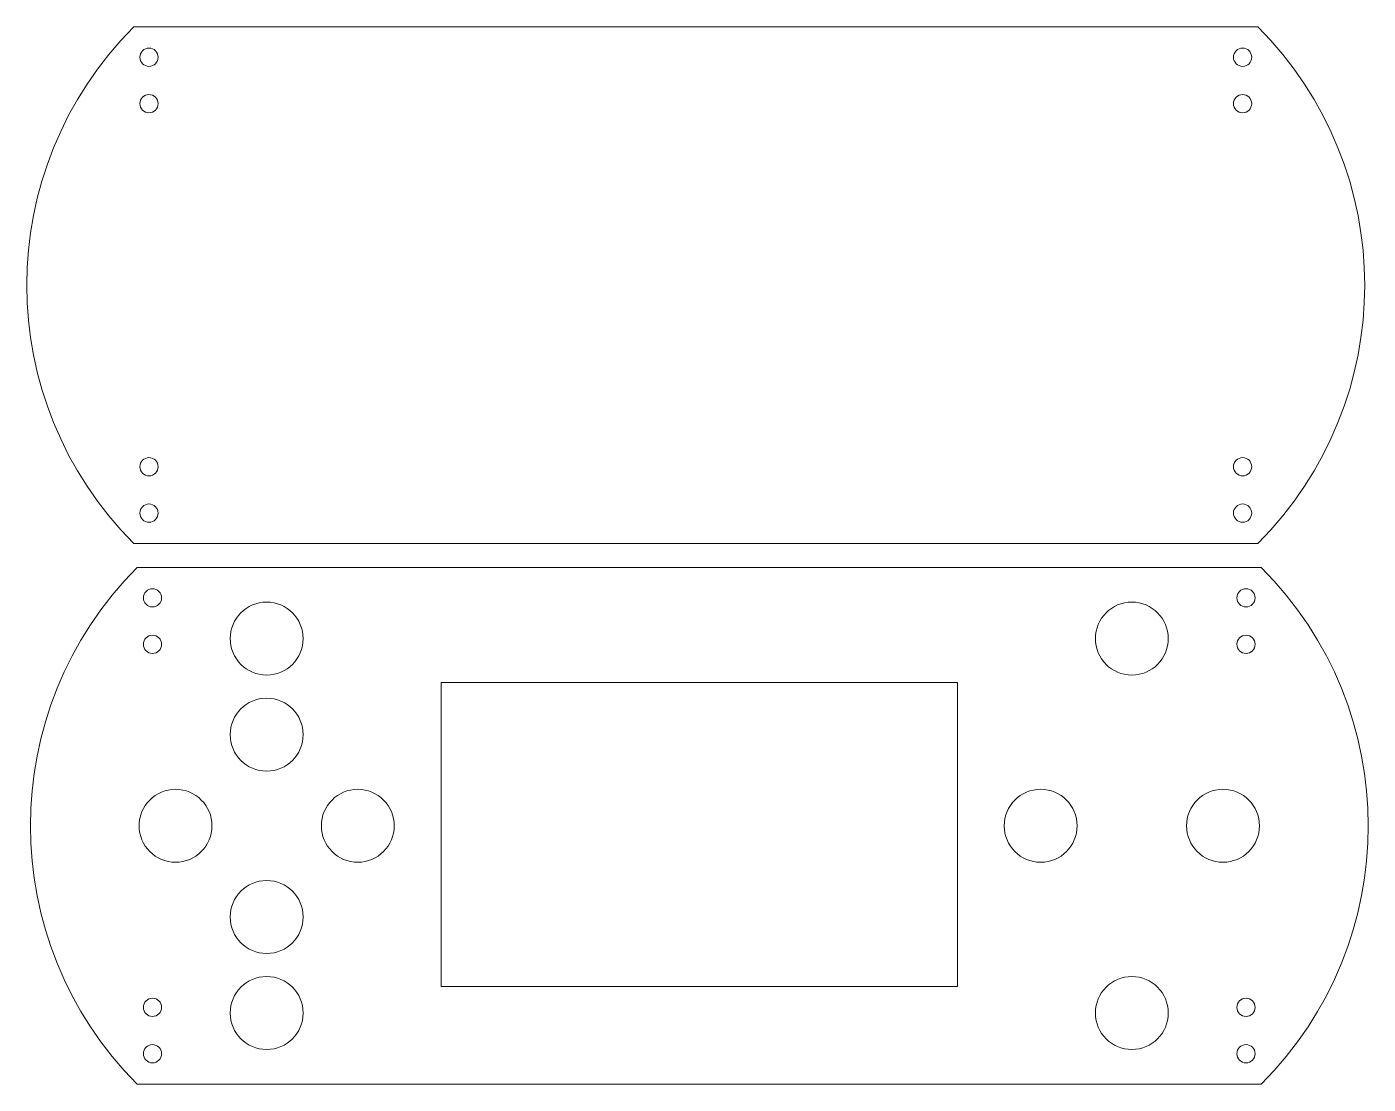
# Model space of a CAD drawing. Header units: millimetres. Extents: x -12 to 209, y -56 to 118.
import ezdxf

# ---------------------------------------------------------------- set-up
doc = ezdxf.new("R2010")
doc.units = ezdxf.units.MM

msp = doc.modelspace()

# ---------------------------------------------------------------- linework, layer by layer
at = {"color": 7, "linetype": 'Continuous', "lineweight": 15}
for p, q in [((191.1, 117.54), (6.1, 117.54)), ((6.1, 32.54), (191.1, 32.54)), ((191.67, 28.6), (6.67, 28.6)), ((141.67, 9.66), (56.67, 9.66)), ((56.67, 9.66), (56.67, -40.34)), ((141.67, -40.34), (141.67, 9.66)), ((56.67, -40.34), (141.67, -40.34)), ((6.67, -56.4), (191.67, -56.4))]:
    msp.add_line(p, q, dxfattribs=at)
for centre, radius in [((8.6, 112.54), 1.5), ((188.6, 112.54), 1.5), ((8.6, 104.9), 1.5), ((188.6, 104.9), 1.5), ((8.6, 45.17), 1.5), ((188.6, 45.17), 1.5), ((8.6, 37.54), 1.5), ((188.6, 37.54), 1.5), ((9.17, 23.6), 1.5), ((189.17, 23.6), 1.5), ((27.97, 16.9), 6), ((170.37, 16.9), 6), ((9.17, 15.96), 1.5), ((189.17, 15.96), 1.5), ((27.97, 1.1), 6), ((12.97, -13.9), 6), ((42.97, -13.9), 6), ((155.37, -13.9), 6), ((185.37, -13.9), 6), ((27.97, -28.9), 6), ((27.97, -44.7), 6), ((170.37, -44.7), 6), ((9.17, -43.77), 1.5), ((189.17, -43.77), 1.5), ((9.17, -51.4), 1.5), ((189.17, -51.4), 1.5)]:
    msp.add_circle(centre, radius, dxfattribs=at)
for centre, start, end in [((48.6, 75.04), 135, 225), ((148.6, 75.04), 315, 45), ((49.17, -13.9), 135, 225), ((149.17, -13.9), 315, 45)]:
    msp.add_arc(centre, 60.1, start, end, dxfattribs=at)

doc.saveas('drawing.dxf')
